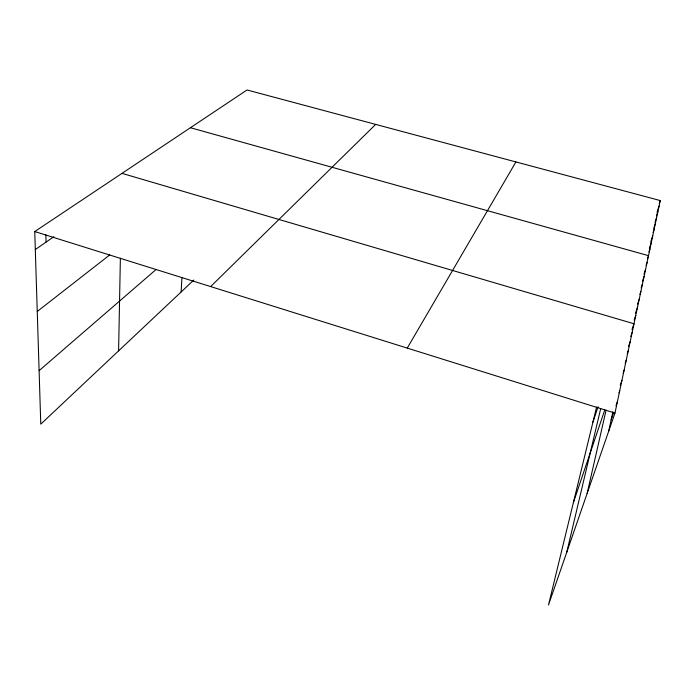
<?xml version="1.0" encoding="UTF-8"?>
<svg xmlns="http://www.w3.org/2000/svg" width="695" height="695" viewBox="0 0 695 695"><rect width="100%" height="100%" fill="white"/><g stroke="black" fill="none" stroke-linecap="round" stroke-linejoin="round"><path stroke-width="1.04" d="M118.593 350.871L120.374 258.271M181.134 291.969L181.951 277.461M596.597 407.062L548.485 605.024L614.962 413.082L660.25 200.568L247.038 89.976L34.75 231.557L40.779 424.15L193.766 280.076M608.672 431.256L612.894 411.761M587.145 493.415L606.083 410.154M566.746 552.299L600.706 408.564M659.251 203.6L660.25 200.568M657.053 212.201L659.077 206.094M656.506 215.858L657.87 211.749M655.029 222.383L656.636 217.552M653.743 228.377L655.368 223.495M653.083 232.556L654.065 229.602M650.746 241.825L652.727 235.857M649.356 248.306L651.363 242.286M648.939 251.92L649.955 248.88M592.931 422.134L598.039 406.844M647.488 258.731L648.513 255.664L190.439 127.724M646.098 265.316L647.071 262.415M643.961 274.238L645.594 269.356M642.423 281.414L644.074 276.488M641.172 287.799L642.51 283.821M639.895 294.367L640.903 291.361M637.541 304.175L639.252 299.111M635.482 313.228L637.55 307.086M634.161 320.16L635.803 315.304M573.375 502.624L604.772 409.989M632.007 329.647L633.996 323.766L122.007 173.368M630.799 336.441L632.137 332.479M628.523 346.466L630.226 341.471M627.22 353.764L628.254 350.732M625.17 363.355L626.212 360.297M623.111 373.085L624.11 370.174M620.253 385.273L621.938 380.373M619.01 392.892L619.688 390.911M611.148 419.815L613.572 412.813M615.987 405.81L617.369 401.806M407.244 348.099L515.925 161.944M210.637 286.592L375.665 124.405M39.102 370.67L156.106 269.469M37.252 311.464L109.758 254.891M35.315 249.548L53.88 236.7M34.75 231.557L614.962 413.082M45.87 234.788L46.052 242.112"/></g></svg>
